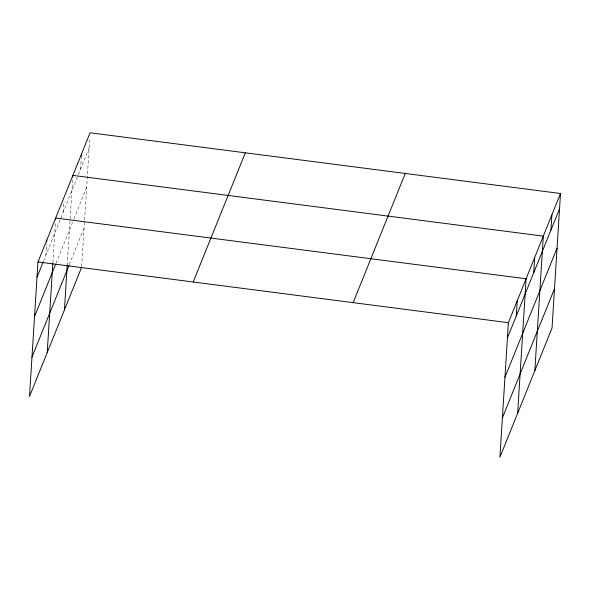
<?xml version="1.0" encoding="UTF-8"?>
<svg xmlns="http://www.w3.org/2000/svg" width="590" height="590" viewBox="0 0 590 590"><rect width="100%" height="100%" fill="white"/><g stroke="black" fill="none" stroke-linecap="round" stroke-linejoin="round"><path stroke-width="0.44" stroke-dasharray="2.95 2.21" d="M45.865 255.249L46.603 243.582M52.886 262.58L55.46 221.619M63.322 211.972L64 201.205M67.238 265.168L72.659 178.991M80.528 169.337L81.368 155.878M81.678 266.392L89.746 138.156M43.483 261.156L78.116 175.304M78.463 174.456L89.127 148.024M56.035 263.273L73.573 219.79M73.92 218.934L86.649 187.391M69.303 264.608L84.097 227.947"/><path stroke-width="0.89" d="M560.5 193.505L508.381 322.686L499.914 457.228L552.034 328.047L560.5 193.505L90.086 132.772L37.967 261.953L29.5 396.495L81.619 267.314M46.713 241.789L46.824 239.997M47.222 352.569L52.827 263.494M55.571 219.827L55.689 218.035L526.103 278.768L517.637 413.302M64.421 309.942L67.238 265.168M72.769 177.199L72.887 175.4L543.302 236.133L534.835 370.675M81.368 155.878L81.486 154.086M516.279 315.982L517.238 300.73M533.744 272.705L534.702 257.454M550.942 230.071L551.901 214.819M37.008 277.204L43.136 262.004M34.53 316.572L55.689 264.121M31.978 357.127L68.964 265.463M193.203 281.998L245.322 152.817M353.144 302.648L405.264 173.46M507.422 337.945L559.541 208.757M504.944 377.305L557.063 248.125M502.392 417.86L554.512 288.68M37.967 261.953L508.381 322.686"/></g></svg>
